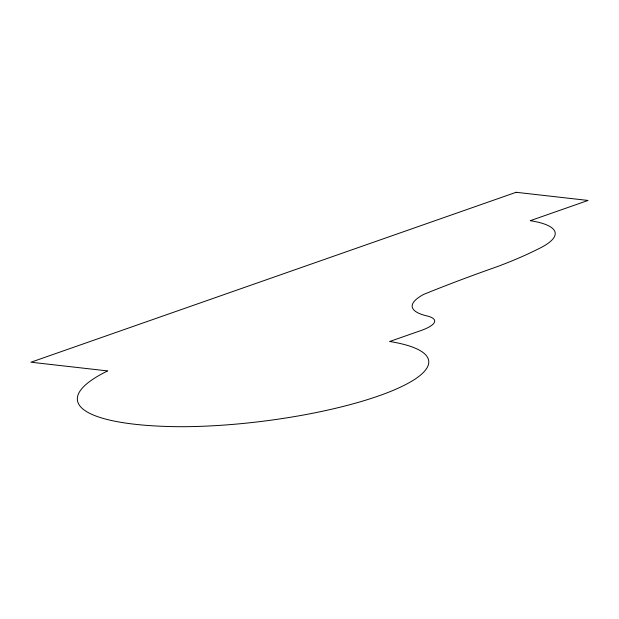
<?xml version="1.0" encoding="UTF-8"?>
<svg xmlns="http://www.w3.org/2000/svg" width="619" height="619" viewBox="0 0 619 619"><rect width="100%" height="100%" fill="white"/><g stroke="black" fill="none" stroke-linecap="round" stroke-linejoin="round"><path stroke-width="0.93" d="M516.13 192.292L30.95 362.223L107.66 370.92A198.475 45.326 -7.2 0 0 181.259 426.708A171.424 39.144 -7.2 0 0 391.386 391.107A171.424 39.144 -7.2 0 0 389.691 341.495L422.197 330.113A48.994 11.188 -7.2 0 0 427.775 316.123A92.626 21.154 -7.2 0 1 423.822 294.334A1032.422 235.754 -7.2 0 1 497.32 266.627A354.888 81.043 -7.2 0 0 538.29 248.946A107.172 24.474 -7.2 0 0 530.259 220.689L588.05 200.448L516.13 192.292"/></g></svg>
